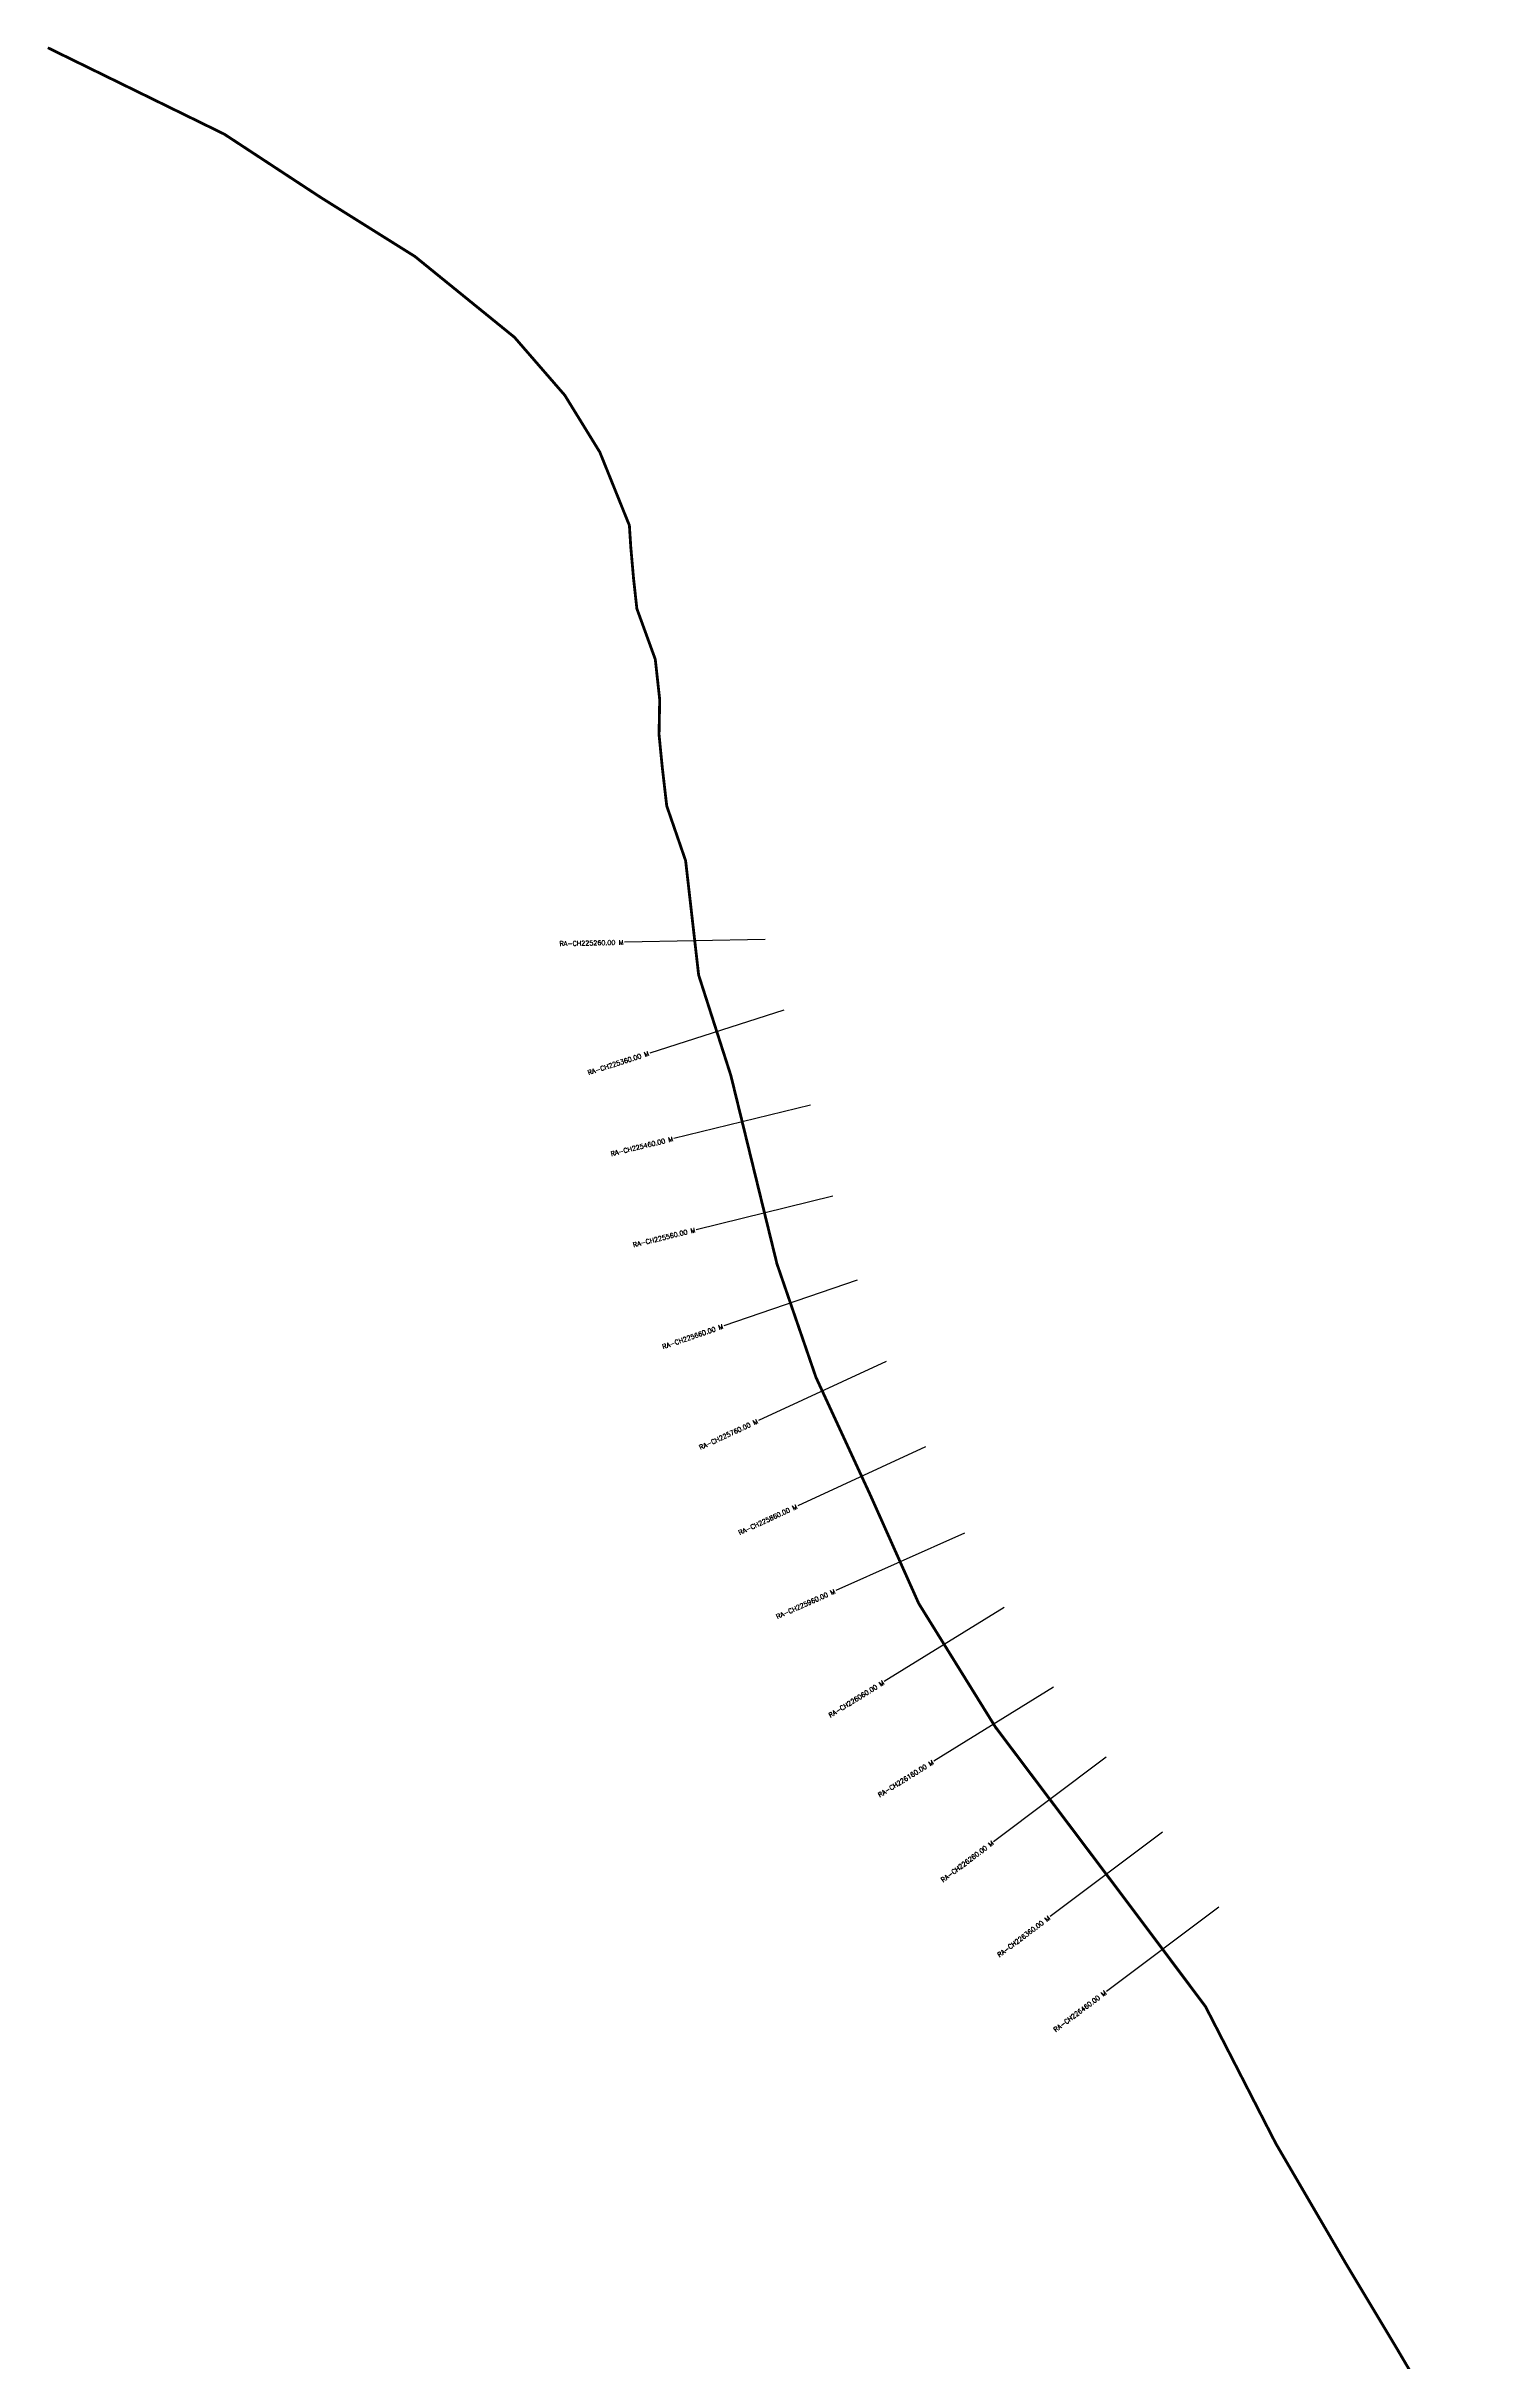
# Model space of a CAD drawing. Header units: metres. Extents: x 276130 to 279663, y 2057151 to 2062087.
# Drawn here: x 276130 to 277660, y 2059619 to 2062087 of the extents above; entities that cross this region are included whole.
import ezdxf
from ezdxf.enums import TextEntityAlignment as Align

# ---------------------------------------------------------------- set-up
doc = ezdxf.new("R2010")
doc.units = ezdxf.units.M
doc.header["$MEASUREMENT"] = 0
for name, color, linetype in [('CS', 134, 'Continuous'), ('CSMark', 6, 'Continuous'), ('NATURALLY PROTECTED', 3, 'Continuous')]:
    doc.layers.add(name, color=color, linetype=linetype)
doc.styles.get("Standard").update_dxf_attribs({"font": 'simplex.shx'})

msp = doc.modelspace()

# ---------------------------------------------------------------- linework, layer by layer
at = {"layer": 'CS'}
for p, q in [((276895.7, 2061135.2), (276745.7, 2061132.1)), ((276915.5, 2061059.7), (276772.7, 2061014)), ((276944, 2060958.5), (276798.3, 2060922.9)), ((276967.8, 2060861.4), (276822.1, 2060825.7)), ((276993.5, 2060771.9), (276851.6, 2060723.1)), ((277024.7, 2060685), (276888.5, 2060622.2)), ((277066.6, 2060594.2), (276930.4, 2060531.4)), ((277108, 2060502.1), (276970.9, 2060441)), ((277150.1, 2060423), (277022.6, 2060344)), ((277202.8, 2060338), (277075.3, 2060259)), ((277258.8, 2060263.5), (277139, 2060173.3)), ((277319, 2060183.6), (277199.1, 2060093.4)), ((277379.1, 2060103.5), (277259.1, 2060013.6))]:
    msp.add_line(p, q, dxfattribs=at)
at = {"layer": 'NATURALLY PROTECTED', "const_width": 3, "flags": 128}
msp.add_lwpolyline([(276131.4, 2062085.7), (276319.4, 2061993.6), (276422.2, 2061926.1), (276522.5, 2061863.2), (276628.6, 2061777), (276682.2, 2061715.2), (276719.5, 2061654.6), (276751, 2061576.5), (276752.5, 2061553.4), (276755.5, 2061519.2), (276759, 2061487.6), (276778.6, 2061433.7), (276783.3, 2061390.8), (276782.6, 2061353.4), (276786.1, 2061318.1), (276790.8, 2061277.4), (276810.9, 2061219.1), (276824.8, 2061097.1), (276859.1, 2060990.1), (276908.2, 2060789.3), (276949.8, 2060668.2), (277007.8, 2060542.5), (277059.2, 2060427.3), (277141, 2060295.4), (277275.3, 2060117), (277364.7, 2059997.6), (277439.6, 2059851.6), (277515, 2059722.3), (277567.5, 2059634.8), (277658.5, 2059480.1)], dxfattribs=at)

# ---------------------------------------------------------------- texts
at = {"layer": 'CSMark'}
for s, rotation, p in [('RA-CH225260.00 M', 1.1988, (276744.7, 2061132)), ('RA-CH225360.00 M', 17.7551, (276771.7, 2061013.7)), ('RA-CH225460.00 M', 13.7426, (276797.4, 2060922.6)), ('RA-CH225560.00 M', 13.7426, (276821.1, 2060825.5)), ('RA-CH225660.00 M', 18.9718, (276850.7, 2060722.8)), ('RA-CH225760.00 M', 24.7653, (276887.6, 2060621.7)), ('RA-CH225860.00 M', 24.7653, (276929.5, 2060530.9)), ('RA-CH225960.00 M', 24.0286, (276970, 2060440.6)), ('RA-CH226060.00 M', 31.8078, (277021.8, 2060343.4)), ('RA-CH226160.00 M', 31.8078, (277074.5, 2060258.5)), ('RA-CH226260.00 M', 36.9689, (277138.2, 2060172.7)), ('RA-CH226360.00 M', 36.9689, (277198.3, 2060092.8)), ('RA-CH226460.00 M', 36.8607, (277258.3, 2060013))]:
    msp.add_text(s, height=5, rotation=rotation, dxfattribs=at).set_placement(p, align=Align.MIDDLE_RIGHT)

doc.saveas('drawing.dxf')
